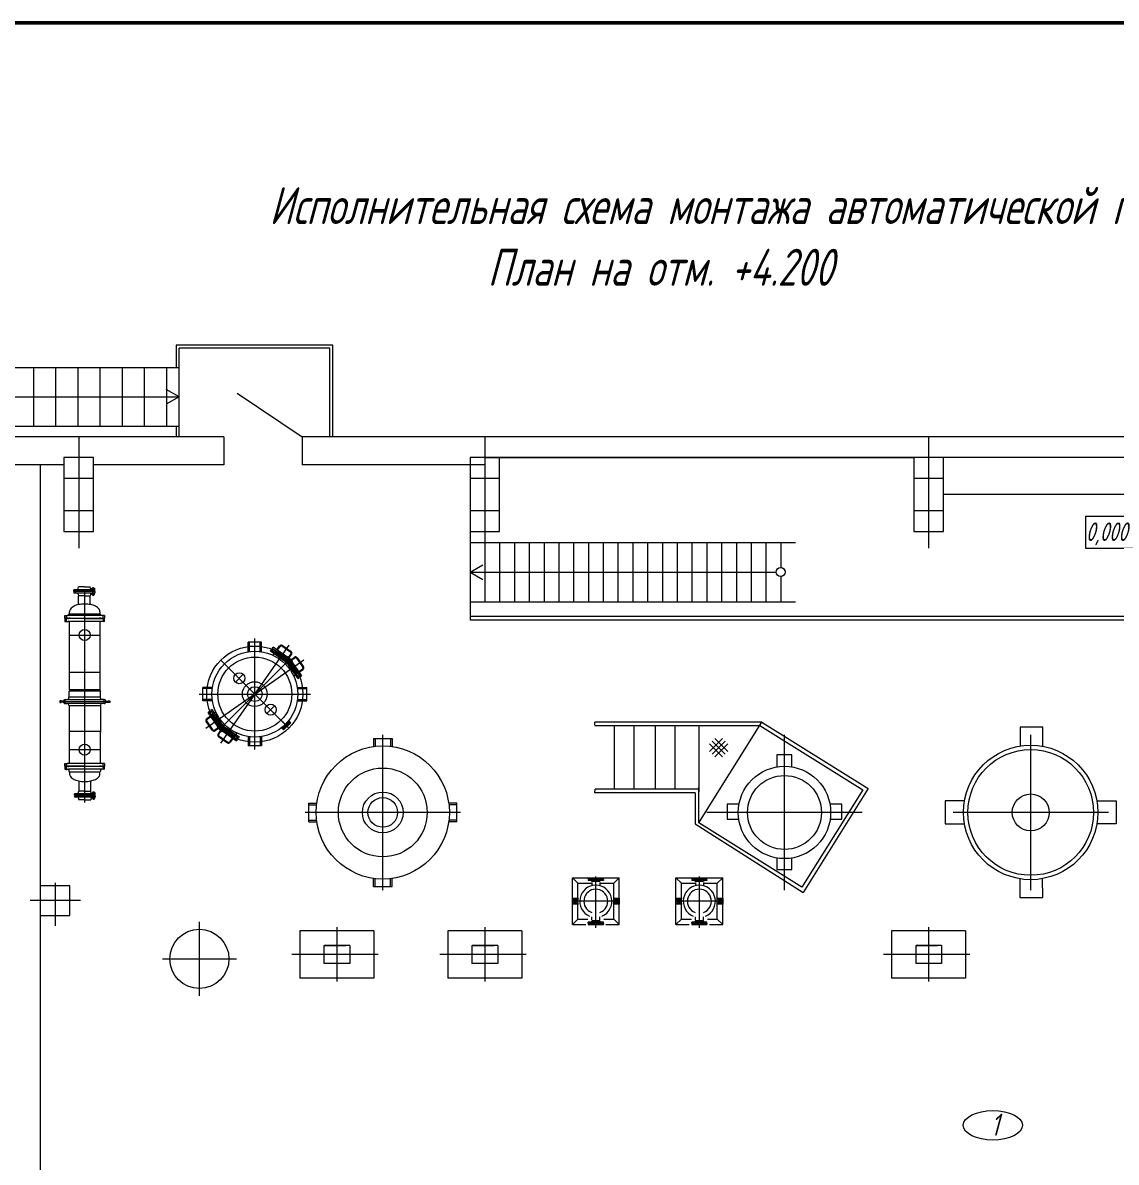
# Model space of a CAD drawing. Header units: millimetres. Extents: x 1663 to 6300, y 431 to 1491.
# Drawn here: x 5571.7 to 5783.1, y 1270.9 to 1491.2 of the extents above; entities that cross this region are included whole.
import ezdxf

# ---------------------------------------------------------------- set-up
doc = ezdxf.new("R2010")
doc.units = ezdxf.units.MM
for name, color, linetype, lineweight in [('Линия связи (Вновь)', 3, 'Continuous', 60), ('Строительный', 251, 'Continuous', 13), ('Текст', 2, 'Continuous', 25), ('Формат - толстая линия', 7, 'Continuous', 50)]:
    doc.layers.add(name, color=color, linetype=linetype, lineweight=lineweight)
doc.styles.add('Simplex', font='simplex.shx', dxfattribs={"width": 0.7, "oblique": 15})

# ---------------------------------------------------------------- blocks, each defined once
blk = doc.blocks.new('A$C0AA457AC')
at = {"layer": 'Строительный', "ltscale": 100}
for p, q in [((210.62, 377.82), (189.42, 377.82)), ((189.42, 377.82), (189.42, 374.78)), ((210.62, 365.44), (210.62, 377.82)), ((210.22, 377.42), (189.82, 377.42)), ((189.82, 365.44), (189.82, 377.42)), ((210.22, 365.44), (210.22, 377.42)), ((146.12, 374.78), (189.82, 374.78)), ((170.12, 374.78), (170.12, 366.88)), ((173.12, 374.78), (173.12, 366.88)), ((176.12, 374.78), (176.12, 366.88)), ((179.12, 374.78), (179.12, 366.88)), ((182.12, 374.78), (182.12, 366.88)), ((185.12, 374.78), (185.12, 366.88)), ((188.12, 374.78), (188.12, 366.88)), ((189.82, 370.84), (188.09, 371.84)), ((197.66, 371.34), (206.46, 365.44)), ((146.72, 370.84), (189.82, 370.84)), ((189.82, 370.84), (188.09, 369.84)), ((146.12, 366.88), (189.82, 366.88)), ((189.42, 366.88), (189.42, 365.44)), ((195.86, 365.44), (142.46, 365.44)), ((176.26, 365.45), (176.26, 350.39)), ((195.86, 365.44), (195.86, 361.64)), ((231.16, 365.44), (206.46, 365.44)), ((206.46, 365.44), (206.46, 361.64)), ((360.86, 365.45), (231.16, 365.44)), ((231.16, 365.45), (231.16, 350.39)), ((291.16, 365.45), (291.16, 350.39)), ((178.26, 362.64), (174.26, 362.64)), ((174.26, 362.64), (174.26, 352.64)), ((178.26, 352.64), (178.26, 362.64)), ((233.16, 362.64), (229.16, 362.64)), ((229.16, 362.64), (229.16, 352.64)), ((229.16, 362.64), (229.16, 340.64)), ((238.54, 362.64), (231.16, 362.64)), ((231.16, 362.64), (289.16, 362.64)), ((353.16, 362.64), (231.16, 362.64)), ((233.16, 352.64), (233.16, 362.64)), ((293.16, 362.64), (289.16, 362.64)), ((289.16, 362.64), (289.16, 352.64)), ((293.16, 352.64), (293.16, 362.64)), ((174.26, 361.64), (167.26, 361.64)), ((171.06, 361.64), (171.06, 183.64)), ((195.86, 361.64), (178.26, 361.64)), ((231.16, 361.64), (206.46, 361.64)), ((174.26, 359.82), (178.26, 359.82)), ((229.16, 359.82), (233.16, 359.82)), ((289.16, 359.82), (293.16, 359.82)), ((349.16, 357.64), (293.16, 357.64)), ((174.26, 355.47), (178.26, 355.47)), ((229.16, 355.47), (233.16, 355.47)), ((289.16, 355.47), (293.16, 355.47)), ((312.42, 354.68), (321.11, 354.68)), ((312.42, 350.31), (312.42, 354.68)), ((174.26, 352.64), (178.26, 352.64)), ((229.16, 352.64), (233.16, 352.64)), ((289.16, 352.64), (293.16, 352.64)), ((229.16, 351.14), (273.16, 351.14)), ((229.16, 351.14), (229.16, 343.14)), ((231.16, 351.14), (231.16, 343.14)), ((233.16, 351.14), (233.16, 343.14)), ((235.16, 351.14), (235.16, 343.14)), ((237.16, 351.14), (237.16, 343.14)), ((239.16, 351.14), (239.16, 343.14)), ((241.16, 351.14), (241.16, 343.14)), ((243.16, 351.14), (243.16, 343.14)), ((245.16, 351.14), (245.16, 343.14)), ((247.16, 351.14), (247.16, 343.14)), ((249.16, 351.14), (249.16, 343.14)), ((251.16, 351.14), (251.16, 343.14)), ((253.16, 351.14), (253.16, 343.14)), ((255.16, 351.14), (255.16, 343.14)), ((257.16, 351.14), (257.16, 343.14)), ((259.16, 351.14), (259.16, 343.14)), ((261.16, 351.14), (261.16, 343.14)), ((263.16, 351.14), (263.16, 343.14)), ((265.16, 351.14), (265.16, 343.14)), ((267.16, 351.14), (267.16, 343.14)), ((269.16, 351.14), (269.16, 343.14)), ((271.16, 351.14), (271.16, 347.74)), ((321.11, 350.31), (312.42, 350.31)), ((229.16, 347.14), (230.9, 348.14)), ((229.16, 347.14), (270.56, 347.14)), ((229.16, 347.14), (230.9, 346.14)), ((176.12, 344.8), (176.2, 345.13)), ((177.01, 345.13), (176.2, 345.13)), ((177.01, 345.13), (177.81, 345.13)), ((177.9, 344.8), (177.81, 345.13)), ((271.16, 346.54), (271.16, 343.14)), ((175.61, 344.56), (175.61, 344.75)), ((177.96, 344.75), (175.61, 344.75)), ((178.1, 344.56), (175.61, 344.56)), ((176.1, 344.5), (175.61, 344.5)), ((175.61, 344.5), (175.61, 344.31)), ((177.96, 344.31), (175.61, 344.31)), ((175.81, 344.52), (175.81, 344.81)), ((175.81, 344.55), (175.81, 344.26)), ((175.95, 344.53), (175.92, 344.56)), ((176.1, 344.53), (175.95, 344.53)), ((175.99, 344.53), (175.99, 344.5)), ((176.1, 344.53), (176.1, 344.5)), ((178.03, 344.53), (176.1, 344.53)), ((178.03, 344.5), (176.1, 344.5)), ((176.12, 344.27), (176.2, 343.93)), ((177.01, 343.93), (176.2, 343.93)), ((176.21, 342.73), (176.21, 343.93)), ((177.01, 343.93), (177.81, 343.93)), ((177.06, 315.97), (177.06, 344.53)), ((177.8, 342.76), (177.8, 343.93)), ((177.9, 344.27), (177.81, 343.93)), ((177.92, 344.53), (177.92, 344.5)), ((178.41, 344.75), (177.96, 344.75)), ((178.41, 344.31), (177.96, 344.31)), ((178.03, 344.53), (178.03, 344.5)), ((178.07, 344.53), (178.03, 344.53)), ((178.31, 344.5), (178.03, 344.5)), ((178.04, 344.75), (178.04, 344.95)), ((178.04, 344.95), (178.38, 344.95)), ((178.04, 344.31), (178.04, 344.11)), ((178.04, 344.11), (178.38, 344.11)), ((178.07, 344.53), (178.1, 344.56)), ((178.31, 344.56), (178.1, 344.56)), ((178.11, 345.01), (178.13, 345.03)), ((178.11, 345.01), (178.11, 344.95)), ((178.11, 345.01), (178.31, 345.01)), ((178.11, 344.56), (178.11, 344.53)), ((178.11, 344.5), (178.11, 344.53)), ((178.11, 344.06), (178.11, 344.11)), ((178.11, 344.06), (178.13, 344.03)), ((178.11, 344.06), (178.31, 344.06)), ((178.12, 344.95), (178.12, 344.75)), ((178.12, 344.11), (178.12, 344.31)), ((178.13, 345.03), (178.13, 344.95)), ((178.13, 345.03), (178.28, 345.03)), ((178.13, 344.03), (178.13, 344.11)), ((178.13, 344.03), (178.28, 344.03)), ((178.21, 344), (178.21, 345.09)), ((178.28, 345.03), (178.31, 345.01)), ((178.28, 345.03), (178.28, 344.95)), ((178.28, 344.03), (178.28, 344.11)), ((178.28, 344.03), (178.31, 344.06)), ((178.3, 344.95), (178.3, 344.75)), ((178.3, 344.11), (178.3, 344.31)), ((178.31, 345.01), (178.31, 344.95)), ((178.31, 344.56), (178.31, 344.53)), ((178.41, 344.56), (178.31, 344.56)), ((178.31, 344.5), (178.31, 344.53)), ((178.41, 344.5), (178.31, 344.5)), ((178.31, 344.06), (178.31, 344.11)), ((178.38, 344.95), (178.38, 344.75)), ((178.38, 344.11), (178.38, 344.31)), ((178.41, 344.56), (178.41, 344.75)), ((178.41, 344.5), (178.41, 344.31)), ((229.16, 343.14), (273.16, 343.14)), ((174.39, 340.91), (174.39, 341.25)), ((174.39, 341.25), (174.81, 341.25)), ((174.78, 340.91), (174.39, 340.91)), ((174.39, 340.85), (174.39, 340.48)), ((174.7, 340.85), (174.39, 340.85)), ((174.39, 340.48), (174.81, 340.48)), ((174.59, 340.38), (174.59, 341.3)), ((179.74, 341.25), (174.7, 341.25)), ((174.73, 340.88), (174.7, 340.85)), ((179.42, 340.85), (174.7, 340.85)), ((174.9, 340.88), (174.73, 340.88)), ((174.78, 340.88), (174.78, 340.91)), ((174.78, 340.91), (179.74, 340.91)), ((175.08, 340.85), (174.78, 340.85)), ((174.78, 340.85), (174.9, 340.85)), ((179.74, 340.48), (174.81, 340.48)), ((174.89, 341.25), (174.97, 341.51)), ((175.08, 340.91), (174.9, 340.91)), ((174.9, 340.88), (174.9, 340.91)), ((177.06, 340.88), (174.9, 340.88)), ((174.97, 341.51), (179.15, 341.51)), ((175, 341.51), (175, 341.76)), ((175, 341.51), (179.12, 341.51)), ((175, 331.21), (175, 340.48)), ((175.08, 340.88), (175.08, 340.91)), ((177.06, 340.88), (179.39, 340.88)), ((179.05, 340.91), (179.05, 340.88)), ((179.23, 340.91), (179.05, 340.91)), ((179.12, 341.76), (179.12, 341.51)), ((179.12, 340.48), (179.12, 331.21)), ((179.24, 341.25), (179.15, 341.51)), ((179.23, 340.91), (179.23, 340.88)), ((179.35, 340.91), (179.35, 340.88)), ((179.39, 340.88), (179.42, 340.85)), ((179.42, 340.85), (179.74, 340.85)), ((179.54, 340.88), (179.54, 341.3)), ((179.54, 340.85), (179.54, 340.44)), ((179.74, 341.25), (179.74, 340.91)), ((179.74, 340.48), (179.74, 340.85)), ((352.76, 341.14), (229.16, 341.14)), ((353.16, 340.64), (229.16, 340.64)), ((175, 338.63), (179.12, 338.63)), ((199.16, 336.39), (199.16, 337.66)), ((200.96, 337.66), (199.16, 337.66)), ((199.33, 336.39), (199.33, 337.66)), ((200.06, 323.13), (200.06, 338.16)), ((200.8, 336.39), (200.8, 337.66)), ((200.96, 336.39), (200.96, 337.66)), ((200.06, 330.64), (204.69, 337.26)), ((202.17, 336.43), (202.28, 336.6)), ((204.79, 334.6), (202.17, 336.43)), ((204.9, 334.76), (202.28, 336.6)), ((202.42, 336.8), (202.54, 336.97)), ((205.05, 334.97), (202.42, 336.8)), ((202.52, 335.9), (202.66, 336.09)), ((205.16, 335.13), (202.54, 336.97)), ((202.77, 336.25), (202.92, 336.46)), ((204.48, 335.21), (202.84, 336.36)), ((203.03, 336.62), (203.4, 337.16)), ((203.11, 336.57), (203.48, 337.1)), ((204.92, 336.27), (203.69, 337.13)), ((204.98, 336.36), (203.75, 337.22)), ((204.59, 335.53), (204.96, 336.07)), ((204.67, 335.48), (205.04, 336.01)), ((204.66, 335.24), (195.47, 326.05)), ((195.47, 335.24), (204.66, 326.05)), ((200.06, 330.64), (206.68, 335.27)), ((204.02, 335.37), (204.18, 335.48)), ((204.02, 335.37), (205.86, 332.75)), ((204.16, 334.75), (204.3, 334.94)), ((204.17, 334.74), (204.36, 334.87)), ((204.18, 335.48), (206.02, 332.86)), ((204.39, 335.62), (204.55, 335.74)), ((204.39, 335.62), (206.22, 333)), ((204.41, 335.11), (204.55, 335.31)), ((204.53, 334.99), (204.73, 335.13)), ((204.55, 335.74), (206.39, 333.12)), ((204.63, 335.06), (205.78, 333.42)), ((204.79, 334.6), (204.9, 334.76)), ((204.9, 335.25), (205.43, 335.62)), ((204.95, 335.17), (205.49, 335.54)), ((205.05, 334.97), (205.16, 335.13)), ((205.7, 335.5), (206.56, 334.27)), ((205.78, 335.56), (206.64, 334.33)), ((175, 333.63), (179.12, 333.63)), ((198.49, 333.32), (197.43, 332.26)), ((205.32, 333.1), (205.51, 333.24)), ((205.67, 333.35), (205.88, 333.49)), ((205.86, 332.75), (206.02, 332.86)), ((205.99, 333.69), (206.52, 334.06)), ((206.04, 333.61), (206.58, 333.98)), ((206.22, 333), (206.39, 333.12)), ((194.32, 331.54), (193.05, 331.54)), ((193.05, 329.74), (193.05, 331.54)), ((194.32, 331.38), (193.05, 331.38)), ((205.81, 331.54), (207.08, 331.54)), ((205.81, 331.38), (207.08, 331.38)), ((207.08, 329.74), (207.08, 331.54)), ((173.68, 329.75), (173.68, 329.51)), ((173.88, 329.75), (173.68, 329.75)), ((173.88, 329.69), (173.68, 329.69)), ((173.88, 329.51), (173.88, 329.75)), ((174.19, 329.7), (173.88, 329.7)), ((174.44, 329.29), (174.44, 329.98)), ((174.44, 329.89), (179.68, 329.89)), ((174.94, 330.21), (174.93, 330.21)), ((174.93, 330.11), (174.93, 330.21)), ((175, 331.21), (174.94, 331.05)), ((179.18, 331.05), (174.94, 331.05)), ((174.94, 330.21), (174.94, 331.05)), ((179.19, 330.21), (174.94, 330.21)), ((175.01, 331.21), (175, 331.21)), ((179.12, 331.21), (175.01, 331.21)), ((179.12, 331.21), (179.18, 331.05)), ((179.18, 330.21), (179.18, 331.05)), ((179.19, 330.11), (179.19, 330.21)), ((179.68, 329.89), (179.41, 329.89)), ((179.68, 329.35), (179.68, 329.93)), ((179.93, 329.7), (180.24, 329.7)), ((180.24, 329.75), (180.44, 329.75)), ((180.24, 329.51), (180.24, 329.75)), ((180.24, 329.69), (180.44, 329.69)), ((180.44, 329.75), (180.44, 329.63)), ((192.55, 330.64), (207.58, 330.64)), ((194.32, 329.91), (193.05, 329.91)), ((194.32, 329.74), (193.05, 329.74)), ((200.06, 330.64), (193.45, 326.01)), ((200.06, 330.64), (195.43, 324.03)), ((205.81, 329.91), (207.08, 329.91)), ((205.81, 329.74), (207.08, 329.74)), ((173.68, 329.63), (180.44, 329.63)), ((173.88, 329.58), (173.68, 329.58)), ((173.68, 329.51), (173.88, 329.51)), ((174.19, 329.56), (173.88, 329.56)), ((174.44, 329.37), (174.71, 329.37)), ((179.68, 329.37), (174.44, 329.37)), ((174.93, 329.15), (174.93, 329.05)), ((174.94, 329.05), (174.93, 329.05)), ((179.19, 329.05), (174.94, 329.05)), ((174.94, 329.05), (174.94, 323.27)), ((179.18, 329.05), (179.18, 325.49)), ((179.19, 329.15), (179.19, 329.05)), ((179.93, 329.56), (180.24, 329.56)), ((180.24, 329.58), (180.44, 329.58)), ((180.44, 329.51), (180.24, 329.51)), ((180.44, 329.63), (180.44, 329.51)), ((193.9, 328.28), (193.74, 328.17)), ((195.57, 325.55), (193.74, 328.17)), ((195.74, 325.66), (193.9, 328.28)), ((194.27, 328.54), (194.11, 328.43)), ((195.94, 325.8), (194.11, 328.43)), ((196.11, 325.92), (194.27, 328.54)), ((194.81, 328.19), (194.62, 328.05)), ((202.74, 329.07), (201.68, 328.01)), ((194.35, 325.73), (193.49, 326.96)), ((194.08, 327.68), (193.55, 327.3)), ((194.43, 325.78), (193.57, 327.01)), ((194.14, 327.59), (193.61, 327.22)), ((194.45, 327.93), (194.25, 327.79)), ((195.5, 326.22), (194.35, 327.86)), ((195.34, 326.69), (195.23, 326.52)), ((195.34, 326.69), (197.96, 324.85)), ((203.17, 327.53), (204.2, 326.51)), ((204.46, 326.24), (203.32, 327.39)), ((203.7, 326.02), (204.69, 327.01)), ((203.92, 325.79), (204.91, 326.78)), ((204.78, 326.92), (203.95, 326.08)), ((204.62, 326.72), (203.99, 326.08)), ((204.61, 326.66), (204.04, 326.1)), ((204.39, 326.71), (204.36, 326.75)), ((204.82, 326.66), (204.57, 326.91)), ((204.59, 326.68), (204.61, 326.66)), ((204.82, 326.87), (204.61, 326.66)), ((204.62, 326.72), (204.62, 326.76)), ((204.78, 326.92), (204.69, 327.01)), ((204.91, 326.78), (204.82, 326.87)), ((268.61, 326.86), (246.05, 326.86)), ((246.05, 326.43), (246.05, 326.86)), ((260.1, 313.25), (268.61, 326.86)), ((268.61, 326.86), (282.98, 317.88)), ((175, 325.63), (179.12, 325.63)), ((179.18, 321.25), (179.18, 325.49)), ((195.17, 326.12), (194.64, 325.75)), ((195.23, 326.04), (194.7, 325.67)), ((195.08, 326.32), (194.97, 326.15)), ((194.97, 326.15), (197.59, 324.32)), ((195.08, 326.32), (197.7, 324.48)), ((195.46, 325.81), (195.09, 325.28)), ((195.54, 325.75), (195.17, 325.22)), ((195.23, 326.52), (197.85, 324.69)), ((195.6, 326.3), (195.39, 326.15)), ((195.72, 326.18), (195.57, 325.97)), ((195.74, 325.66), (195.57, 325.55)), ((195.65, 326.08), (197.28, 324.93)), ((195.96, 326.55), (195.76, 326.41)), ((195.97, 326.54), (195.83, 326.34)), ((196.11, 325.92), (195.94, 325.8)), ((197.61, 325.39), (197.47, 325.2)), ((203.7, 326.02), (203.79, 325.93)), ((204.05, 325.88), (203.79, 326.14)), ((203.95, 326.08), (203.79, 325.93)), ((204.04, 326.1), (203.83, 325.88)), ((203.83, 325.88), (203.92, 325.79)), ((203.99, 326.08), (203.95, 326.08)), ((203.99, 326.31), (203.96, 326.34)), ((204.02, 326.12), (204.04, 326.1)), ((217.36, 304.14), (217.36, 325.14)), ((246.05, 326.41), (260.37, 326.41)), ((248.65, 326.41), (248.65, 317.78)), ((251.36, 317.78), (251.36, 326.41)), ((254.17, 326.41), (254.17, 317.78)), ((256.88, 317.78), (256.88, 326.41)), ((260.1, 326.41), (260.1, 317.41)), ((260.37, 326.41), (268.33, 326.41)), ((268.33, 326.41), (282.25, 317.72)), ((271.66, 304.14), (271.66, 325.14)), ((271.66, 304.14), (271.66, 325.14)), ((306.61, 326.16), (303.52, 326.16)), ((303.52, 326.16), (303.52, 323.62)), ((304.96, 304.14), (304.96, 325.14)), ((304.96, 304.14), (304.96, 325.14)), ((306.61, 323.59), (306.61, 326.16)), ((195.15, 324.93), (196.38, 324.07)), ((195.2, 325.01), (196.43, 324.15)), ((197.02, 324.72), (196.64, 324.19)), ((197.1, 324.66), (196.72, 324.13)), ((197.36, 325.03), (197.21, 324.83)), ((197.7, 324.48), (197.59, 324.32)), ((197.96, 324.85), (197.85, 324.69)), ((199.16, 324.9), (199.16, 323.63)), ((200.96, 323.63), (199.16, 323.63)), ((199.33, 324.9), (199.33, 323.63)), ((200.8, 324.9), (200.8, 323.63)), ((200.96, 324.9), (200.96, 323.63)), ((216.11, 324.64), (216.11, 323.56)), ((216.11, 324.64), (218.61, 324.64)), ((216.32, 324.64), (216.32, 323.56)), ((218.41, 324.64), (218.41, 323.56)), ((218.61, 324.64), (218.61, 323.56)), ((261.53, 322.87), (263.3, 324.64)), ((263.3, 322.16), (261.53, 323.93)), ((263.3, 322.16), (261.53, 323.93)), ((261.89, 322.52), (263.66, 324.29)), ((263.66, 322.52), (261.89, 324.29)), ((263.66, 322.52), (261.89, 324.29)), ((264.01, 322.87), (262.24, 324.64)), ((264.01, 322.87), (262.24, 324.64)), ((262.24, 322.16), (264.01, 323.93)), ((174.94, 323.27), (174.94, 321.25)), ((175, 323.13), (179.12, 323.13)), ((272.65, 322.41), (270.63, 322.41)), ((270.63, 322.41), (270.63, 320.84)), ((272.65, 320.84), (272.65, 322.41)), ((174.39, 320.91), (174.39, 321.25)), ((174.39, 321.25), (174.81, 321.25)), ((174.78, 320.91), (174.39, 320.91)), ((174.39, 320.85), (174.39, 320.48)), ((174.7, 320.85), (174.39, 320.85)), ((174.39, 320.48), (174.81, 320.48)), ((174.59, 320.38), (174.59, 321.3)), ((179.74, 321.25), (174.7, 321.25)), ((174.73, 320.88), (174.7, 320.85)), ((179.42, 320.85), (174.7, 320.85)), ((174.9, 320.88), (174.73, 320.88)), ((174.78, 320.88), (174.78, 320.91)), ((174.78, 320.91), (179.74, 320.91)), ((175.08, 320.85), (174.78, 320.85)), ((174.78, 320.85), (174.9, 320.85)), ((179.74, 320.48), (174.81, 320.48)), ((175.08, 320.91), (174.9, 320.91)), ((174.9, 320.88), (174.9, 320.91)), ((177.06, 320.88), (174.9, 320.88)), ((175.08, 320.88), (175.08, 320.91)), ((177.06, 320.88), (179.39, 320.88)), ((179.05, 320.91), (179.05, 320.88)), ((179.23, 320.91), (179.05, 320.91)), ((179.23, 320.91), (179.23, 320.88)), ((179.35, 320.91), (179.35, 320.88)), ((179.39, 320.88), (179.42, 320.85)), ((179.42, 320.85), (179.74, 320.85)), ((179.54, 320.88), (179.54, 321.3)), ((179.54, 320.85), (179.54, 320.44)), ((179.74, 321.25), (179.74, 320.91)), ((179.74, 320.48), (179.74, 320.85)), ((174.88, 320.43), (174.97, 320.13)), ((174.97, 320.13), (179.15, 320.13)), ((175, 320.13), (179.12, 320.13)), ((175, 320.13), (175, 319.88)), ((176.27, 318.9), (176.27, 317.53)), ((177.86, 318.9), (177.86, 317.53)), ((179.12, 319.88), (179.12, 320.13)), ((179.25, 320.43), (179.15, 320.13)), ((176.17, 317.2), (176.26, 317.53)), ((177.06, 317.53), (176.26, 317.53)), ((177.06, 317.53), (177.87, 317.53)), ((177.95, 317.2), (177.87, 317.53)), ((178.16, 317.41), (178.19, 317.43)), ((178.16, 317.41), (178.16, 317.35)), ((178.16, 317.41), (178.36, 317.41)), ((178.19, 317.43), (178.19, 317.35)), ((178.19, 317.43), (178.34, 317.43)), ((178.26, 317.47), (178.26, 316.38)), ((178.34, 317.43), (178.34, 317.35)), ((178.34, 317.43), (178.36, 317.41)), ((178.36, 317.41), (178.36, 317.35)), ((246.05, 317.3), (246.06, 317.78)), ((260.12, 317.78), (246.06, 317.78)), ((260.1, 313.25), (260.1, 318.02)), ((282.25, 317.72), (274.02, 304.55)), ((282.98, 317.88), (274.2, 303.81)), ((175.66, 316.96), (175.66, 317.15)), ((178.01, 317.15), (175.66, 317.15)), ((176.15, 316.96), (175.66, 316.96)), ((178.15, 316.9), (175.66, 316.9)), ((175.66, 316.9), (175.66, 316.71)), ((178.01, 316.71), (175.66, 316.71)), ((175.86, 316.92), (175.86, 317.21)), ((175.86, 316.95), (175.86, 316.66)), ((176, 316.93), (175.97, 316.9)), ((176.15, 316.93), (176, 316.93)), ((176.04, 316.93), (176.04, 316.96)), ((176.15, 316.93), (176.15, 316.96)), ((178.08, 316.96), (176.15, 316.96)), ((178.08, 316.93), (176.15, 316.93)), ((176.17, 316.67), (176.26, 316.33)), ((177.06, 316.33), (176.26, 316.33)), ((177.06, 316.33), (177.87, 316.33)), ((177.95, 316.67), (177.87, 316.33)), ((177.97, 316.93), (177.97, 316.96)), ((178.46, 317.15), (178.01, 317.15)), ((178.46, 316.71), (178.01, 316.71)), ((178.36, 316.96), (178.08, 316.96)), ((178.08, 316.93), (178.08, 316.96)), ((178.12, 316.93), (178.08, 316.93)), ((178.1, 317.15), (178.1, 317.35)), ((178.1, 317.35), (178.43, 317.35)), ((178.1, 316.71), (178.1, 316.51)), ((178.1, 316.51), (178.43, 316.51)), ((178.12, 316.93), (178.15, 316.9)), ((178.36, 316.9), (178.15, 316.9)), ((178.16, 316.96), (178.16, 316.93)), ((178.16, 316.9), (178.16, 316.93)), ((178.16, 316.46), (178.16, 316.51)), ((178.16, 316.46), (178.19, 316.43)), ((178.16, 316.46), (178.36, 316.46)), ((178.18, 317.35), (178.18, 317.15)), ((178.18, 316.51), (178.18, 316.71)), ((178.19, 316.43), (178.19, 316.51)), ((178.19, 316.43), (178.34, 316.43)), ((178.34, 316.43), (178.34, 316.51)), ((178.34, 316.43), (178.36, 316.46)), ((178.35, 317.35), (178.35, 317.15)), ((178.35, 316.51), (178.35, 316.71)), ((178.36, 316.96), (178.36, 316.93)), ((178.46, 316.96), (178.36, 316.96)), ((178.36, 316.9), (178.36, 316.93)), ((178.46, 316.9), (178.36, 316.9)), ((178.36, 316.46), (178.36, 316.51)), ((178.43, 317.35), (178.43, 317.15)), ((178.43, 316.51), (178.43, 316.71)), ((178.46, 316.96), (178.46, 317.15)), ((178.46, 316.9), (178.46, 316.71)), ((207.36, 315.89), (208.45, 315.89)), ((207.36, 313.39), (207.36, 315.89)), ((227.36, 315.89), (226.28, 315.89)), ((227.36, 313.39), (227.36, 315.89)), ((259.58, 317.3), (246.05, 317.3)), ((259.58, 317.3), (259.58, 313.11)), ((295.96, 316.19), (293.38, 316.19)), ((293.38, 316.19), (293.38, 313.1)), ((313.92, 316.19), (316.5, 316.19)), ((316.5, 316.19), (316.5, 313.1)), ((227.86, 314.64), (206.86, 314.64)), ((207.36, 315.69), (208.45, 315.69)), ((227.36, 315.69), (226.28, 315.69)), ((282.16, 314.64), (261.16, 314.64)), ((282.16, 314.64), (261.16, 314.64)), ((265.49, 315.75), (263.92, 315.75)), ((263.92, 315.75), (263.92, 313.73)), ((279.2, 315.74), (277.84, 315.74)), ((279.41, 315.74), (279.2, 315.74)), ((279.41, 313.72), (279.41, 315.74)), ((315.46, 314.64), (294.46, 314.64)), ((207.36, 313.6), (208.45, 313.6)), ((207.36, 313.39), (208.45, 313.39)), ((227.36, 313.6), (226.28, 313.6)), ((227.36, 313.39), (226.28, 313.39)), ((259.58, 313.11), (274.2, 303.81)), ((274.02, 304.55), (260.1, 313.25)), ((263.92, 313.73), (265.49, 313.73)), ((277.84, 313.72), (279.41, 313.72)), ((293.38, 313.1), (295.92, 313.1)), ((316.5, 313.1), (313.96, 313.1)), ((270.64, 308.48), (270.64, 308.48)), ((270.64, 308.48), (270.64, 306.91)), ((272.66, 306.91), (272.66, 308.48)), ((270.64, 306.91), (272.66, 306.91)), ((173.06, 305.14), (173.06, 299.32)), ((216.11, 304.64), (216.11, 305.73)), ((216.32, 304.64), (216.32, 305.73)), ((218.41, 304.64), (218.41, 305.73)), ((218.61, 304.64), (218.61, 305.73)), ((243, 305.8), (249.32, 305.8)), ((243, 299.48), (243, 305.8)), ((243, 305.8), (243.75, 305.06)), ((243.75, 300.23), (243.75, 305.06)), ((243.75, 305.06), (245.62, 305.06)), ((245.14, 305.78), (247.19, 305.78)), ((245.14, 305.65), (245.14, 305.78)), ((245.14, 305.65), (247.19, 305.65)), ((245.14, 305.59), (245.14, 305.46)), ((245.44, 305.59), (245.14, 305.59)), ((245.44, 305.46), (245.14, 305.46)), ((245.42, 305.62), (245.4, 305.64)), ((245.42, 305.62), (246.9, 305.62)), ((247.19, 305.59), (245.44, 305.59)), ((247.19, 305.46), (245.44, 305.46)), ((245.47, 305.62), (245.47, 305.59)), ((245.57, 305.42), (245.61, 305.32)), ((245.77, 305.32), (245.61, 305.32)), ((245.62, 305.18), (245.62, 304.75)), ((246.16, 305.32), (245.77, 305.32)), ((246.16, 299.03), (246.16, 306)), ((246.71, 305.32), (246.16, 305.32)), ((246.7, 305.18), (246.7, 304.75)), ((246.7, 305.06), (248.58, 305.06)), ((246.76, 305.42), (246.71, 305.32)), ((246.85, 305.62), (246.85, 305.59)), ((246.85, 305.62), (246.85, 305.59)), ((246.9, 305.62), (246.92, 305.64)), ((246.9, 305.62), (246.92, 305.64)), ((247.19, 305.65), (247.19, 305.78)), ((247.19, 305.65), (247.19, 305.78)), ((247.19, 305.59), (247.19, 305.46)), ((248.58, 305.06), (249.32, 305.8)), ((248.58, 300.23), (248.58, 305.06)), ((249.32, 299.48), (249.32, 305.8)), ((257, 305.8), (263.32, 305.8)), ((257, 299.48), (257, 305.8)), ((257, 305.8), (257.75, 305.06)), ((257.75, 300.23), (257.75, 305.06)), ((257.75, 305.06), (259.62, 305.06)), ((259.14, 305.78), (261.19, 305.78)), ((259.14, 305.65), (259.14, 305.78)), ((259.14, 305.65), (261.19, 305.65)), ((259.14, 305.59), (259.14, 305.46)), ((259.44, 305.59), (259.14, 305.59)), ((259.44, 305.46), (259.14, 305.46)), ((259.42, 305.62), (259.4, 305.64)), ((259.42, 305.62), (260.9, 305.62)), ((261.19, 305.59), (259.44, 305.59)), ((261.19, 305.46), (259.44, 305.46)), ((259.47, 305.62), (259.47, 305.59)), ((259.57, 305.42), (259.61, 305.32)), ((259.77, 305.32), (259.61, 305.32)), ((259.62, 305.18), (259.62, 304.75)), ((260.16, 305.32), (259.77, 305.32)), ((260.16, 299.03), (260.16, 306)), ((260.71, 305.32), (260.16, 305.32)), ((260.7, 305.18), (260.7, 304.75)), ((260.7, 305.06), (262.58, 305.06)), ((260.76, 305.42), (260.71, 305.32)), ((260.85, 305.62), (260.85, 305.59)), ((260.85, 305.62), (260.85, 305.59)), ((260.9, 305.62), (260.92, 305.64)), ((260.9, 305.62), (260.92, 305.64)), ((261.19, 305.65), (261.19, 305.78)), ((261.19, 305.65), (261.19, 305.78)), ((261.19, 305.59), (261.19, 305.46)), ((262.58, 305.06), (263.32, 305.8)), ((262.58, 300.23), (262.58, 305.06)), ((263.32, 299.48), (263.32, 305.8)), ((303.49, 305.67), (303.49, 305.67)), ((303.49, 305.67), (303.49, 303.13)), ((306.58, 303.13), (306.57, 305.69)), ((175.06, 304.73), (171.06, 304.73)), ((171.06, 304.73), (171.06, 300.73)), ((175.06, 300.73), (175.06, 304.73)), ((216.11, 304.64), (218.61, 304.64)), ((176.47, 302.73), (169.69, 302.73)), ((243, 303.04), (243.82, 303.04)), ((243, 302.97), (243, 303.04)), ((243, 302.97), (243, 302.92)), ((243, 302.97), (243.81, 302.97)), ((243, 302.92), (243.81, 302.92)), ((243, 302.36), (243, 302.92)), ((249.32, 302.64), (243, 302.64)), ((243, 302.64), (243.1, 302.64)), ((243, 302.36), (243, 302.31)), ((243, 302.36), (243.81, 302.36)), ((243, 302.31), (243.81, 302.31)), ((243, 302.24), (243, 302.31)), ((243.82, 302.24), (243, 302.24)), ((243.22, 302.76), (243.48, 302.76)), ((243.48, 302.52), (243.22, 302.52)), ((248.5, 303.04), (249.32, 303.04)), ((249.32, 302.24), (248.5, 302.24)), ((249.32, 302.97), (248.52, 302.97)), ((249.32, 302.92), (248.52, 302.92)), ((249.32, 302.36), (248.52, 302.36)), ((249.32, 302.31), (248.52, 302.31)), ((248.84, 302.76), (249.1, 302.76)), ((249.1, 302.52), (248.84, 302.52)), ((249.22, 302.64), (249.32, 302.64)), ((249.32, 303.04), (249.32, 302.97)), ((249.32, 302.92), (249.32, 302.97)), ((249.32, 302.92), (249.32, 302.36)), ((249.32, 302.31), (249.32, 302.36)), ((249.32, 302.31), (249.32, 302.24)), ((257, 303.04), (257.82, 303.04)), ((257, 302.97), (257, 303.04)), ((257, 302.97), (257, 302.92)), ((257, 302.97), (257.81, 302.97)), ((257, 302.92), (257.81, 302.92)), ((257, 302.36), (257, 302.92)), ((263.32, 302.64), (257, 302.64)), ((257, 302.64), (257.1, 302.64)), ((257, 302.36), (257, 302.31)), ((257, 302.36), (257.81, 302.36)), ((257, 302.31), (257.81, 302.31)), ((257, 302.24), (257, 302.31)), ((257.82, 302.24), (257, 302.24)), ((257.22, 302.76), (257.48, 302.76)), ((257.48, 302.52), (257.22, 302.52)), ((262.5, 303.04), (263.32, 303.04)), ((263.32, 302.24), (262.5, 302.24)), ((263.32, 302.97), (262.52, 302.97)), ((263.32, 302.92), (262.52, 302.92)), ((263.32, 302.36), (262.52, 302.36)), ((263.32, 302.31), (262.52, 302.31)), ((262.84, 302.76), (263.1, 302.76)), ((263.1, 302.52), (262.84, 302.52)), ((263.22, 302.64), (263.32, 302.64)), ((263.32, 303.04), (263.32, 302.97)), ((263.32, 302.92), (263.32, 302.97)), ((263.32, 302.92), (263.32, 302.36)), ((263.32, 302.31), (263.32, 302.36)), ((263.32, 302.31), (263.32, 302.24)), ((303.49, 303.13), (306.58, 303.13)), ((171.06, 300.73), (175.06, 300.73)), ((245.62, 300.1), (245.62, 300.54)), ((246.7, 300.1), (246.7, 300.54)), ((259.62, 300.1), (259.62, 300.54)), ((260.7, 300.1), (260.7, 300.54)), ((192.56, 289.84), (192.56, 299.84)), ((211.16, 299.11), (211.16, 291.78)), ((231.16, 299.11), (231.16, 291.78)), ((243, 299.48), (243.75, 300.23)), ((243, 299.48), (244.8, 299.48)), ((243.75, 300.23), (245.09, 300.23)), ((245.14, 299.69), (245.14, 299.82)), ((245.44, 299.82), (245.14, 299.82)), ((245.44, 299.69), (245.14, 299.69)), ((245.14, 299.63), (245.14, 299.5)), ((245.14, 299.63), (247.19, 299.63)), ((245.14, 299.5), (247.19, 299.5)), ((245.42, 299.66), (245.4, 299.64)), ((245.42, 299.66), (246.9, 299.66)), ((247.19, 299.82), (245.44, 299.82)), ((247.19, 299.69), (245.44, 299.69)), ((245.47, 299.66), (245.47, 299.69)), ((245.57, 299.86), (245.61, 299.97)), ((245.77, 299.97), (245.61, 299.97)), ((246.16, 299.97), (245.77, 299.97)), ((246.71, 299.97), (246.16, 299.97)), ((246.76, 299.86), (246.71, 299.97)), ((246.85, 299.66), (246.85, 299.69)), ((246.9, 299.66), (246.92, 299.64)), ((247.19, 299.69), (247.19, 299.82)), ((247.19, 299.63), (247.19, 299.5)), ((247.24, 300.23), (248.58, 300.23)), ((247.53, 299.48), (249.32, 299.48)), ((248.58, 300.23), (249.32, 299.48)), ((257, 299.48), (257.75, 300.23)), ((257, 299.48), (258.8, 299.48)), ((257.75, 300.23), (259.09, 300.23)), ((259.14, 299.69), (259.14, 299.82)), ((259.44, 299.82), (259.14, 299.82)), ((259.44, 299.69), (259.14, 299.69)), ((259.14, 299.63), (259.14, 299.5)), ((259.14, 299.63), (261.19, 299.63)), ((259.14, 299.5), (261.19, 299.5)), ((259.42, 299.66), (259.4, 299.64)), ((259.42, 299.66), (260.9, 299.66)), ((261.19, 299.82), (259.44, 299.82)), ((261.19, 299.69), (259.44, 299.69)), ((259.47, 299.66), (259.47, 299.69)), ((259.57, 299.86), (259.61, 299.97)), ((259.77, 299.97), (259.61, 299.97)), ((260.16, 299.97), (259.77, 299.97)), ((260.71, 299.97), (260.16, 299.97)), ((260.76, 299.86), (260.71, 299.97)), ((260.85, 299.66), (260.85, 299.69)), ((260.9, 299.66), (260.92, 299.64)), ((261.19, 299.69), (261.19, 299.82)), ((261.19, 299.63), (261.19, 299.5)), ((261.24, 300.23), (262.58, 300.23)), ((261.53, 299.48), (263.32, 299.48)), ((262.58, 300.23), (263.32, 299.48)), ((291.16, 299.11), (291.16, 291.78)), ((206.16, 298.64), (206.16, 292.24)), ((216.16, 298.64), (206.16, 298.64)), ((216.16, 298.64), (216.16, 292.24)), ((226.16, 298.64), (226.16, 292.24)), ((236.16, 298.64), (226.16, 298.64)), ((236.16, 298.64), (236.16, 292.24)), ((286.16, 298.64), (286.16, 292.24)), ((296.16, 298.64), (286.16, 298.64)), ((296.16, 298.64), (296.16, 292.24)), ((209.41, 296.64), (212.36, 296.64)), ((209.41, 296.64), (209.41, 294.24)), ((212.91, 296.64), (209.46, 296.64)), ((212.91, 296.64), (212.91, 294.24)), ((229.41, 296.64), (232.36, 296.64)), ((229.41, 296.64), (229.41, 294.24)), ((232.91, 296.64), (229.46, 296.64)), ((232.91, 296.64), (232.91, 294.24)), ((289.41, 296.64), (292.36, 296.64)), ((289.41, 296.64), (289.41, 294.24)), ((292.91, 296.64), (289.46, 296.64)), ((292.91, 296.64), (292.91, 294.24)), ((187.56, 294.84), (197.56, 294.84)), ((216.75, 295.44), (205.06, 295.44)), ((236.75, 295.44), (225.06, 295.44)), ((296.75, 295.44), (285.06, 295.44)), ((212.86, 294.24), (209.41, 294.24)), ((212.91, 294.24), (209.96, 294.24)), ((232.86, 294.24), (229.41, 294.24)), ((232.91, 294.24), (229.96, 294.24)), ((292.86, 294.24), (289.41, 294.24)), ((292.91, 294.24), (289.96, 294.24)), ((216.16, 292.24), (206.16, 292.24)), ((236.16, 292.24), (226.16, 292.24)), ((296.16, 292.24), (286.16, 292.24))]:
    blk.add_line(p, q, dxfattribs=at)
for centre, radius in [((271.16, 347.14), 0.6), ((177.06, 338.63), 0.75), ((200.06, 330.64), 6.5), ((200.06, 330.64), 5.8), ((200.06, 330.64), 5), ((197.96, 332.79), 0.75), ((200.06, 330.64), 1.68), ((200.06, 330.64), 1), ((202.21, 328.54), 0.75), ((177.06, 323.13), 0.75), ((217.36, 314.64), 9), ((304.96, 314.64), 9.09), ((304.96, 314.64), 8.5), ((217.36, 314.64), 6), ((271.67, 314.64), 6.24), ((271.67, 314.64), 5), ((271.67, 314.64), 5), ((217.36, 314.64), 2.76), ((217.36, 314.64), 2), ((304.96, 314.64), 2.5), ((192.56, 294.84), 4)]:
    blk.add_circle(centre, radius, dxfattribs=at)
for centre, radius, start, end in [((176.06, 344.81), 0.06, 270, 345.9638), ((176.06, 344.25), 0.06, 14.0362, 90), ((177.96, 344.81), 0.06, 194.0362, 270), ((177.96, 344.25), 0.06, 90, 165.9638), ((175.59, 341.76), 0.591, 140.3607, 180), ((176.29, 341.19), 1.5, 116.5651, 140.3607), ((176.76, 340.26), 2.54, 101.7009, 116.5651), ((177.06, 338.77), 4.05, 90, 101.7009), ((177.06, 338.77), 4.05, 78.2991, 90), ((177.37, 340.26), 2.54, 63.4349, 78.2991), ((177.84, 341.19), 1.5, 39.6393, 63.4349), ((178.53, 341.76), 0.591, 0, 39.6393), ((203.61, 337.01), 0.25, 55, 145), ((203.61, 337.01), 0.15, 55, 145), ((204.84, 336.15), 0.15, 325, 55), ((204.84, 336.15), 0.25, 325, 55), ((205.57, 335.42), 0.25, 35, 125), ((205.57, 335.42), 0.15, 35, 125), ((206.43, 334.19), 0.25, 305, 35), ((206.43, 334.19), 0.15, 305, 35), ((174.44, 329.63), 0.26, 90, 270), ((174.71, 330.11), 0.22, 270, 0), ((179.41, 330.11), 0.22, 180, 270), ((179.68, 329.63), 0.26, 270, 90), ((174.71, 329.15), 0.22, 0, 90), ((179.41, 329.15), 0.22, 90, 180), ((193.69, 327.1), 0.25, 125, 215), ((193.69, 327.1), 0.15, 125, 215), ((194.55, 325.87), 0.25, 215, 305), ((194.55, 325.87), 0.15, 215, 305), ((195.29, 325.13), 0.25, 145, 235), ((195.29, 325.13), 0.15, 145, 235), ((196.52, 324.27), 0.25, 235, 325), ((196.52, 324.27), 0.15, 235, 325), ((174.81, 320.41), 0.07, 17.4472, 90), ((179.31, 320.41), 0.07, 90, 162.5528), ((175.59, 319.88), 0.591, 180, 219.6393), ((176.29, 320.46), 1.5, 219.6393, 243.4349), ((176.76, 321.39), 2.54, 243.4349, 258.2991), ((177.06, 322.87), 4.05, 258.2991, 270), ((177.06, 322.87), 4.05, 270, 281.7009), ((177.37, 321.39), 2.54, 281.7009, 296.5651), ((177.84, 320.46), 1.5, 296.5651, 320.3607), ((178.53, 319.88), 0.591, 320.3607, 360), ((176.12, 317.21), 0.06, 270, 345.9638), ((176.12, 316.65), 0.06, 14.0362, 90), ((178.01, 317.21), 0.06, 194.0362, 270), ((178.01, 316.65), 0.06, 90, 165.9638), ((243.87, 304.27), 2.06, 41.7997, 42.1739), ((243.86, 304.26), 2.07, 41.8017, 42.1735), ((245.51, 305.4), 0.065, 22.62, 90), ((246.82, 305.4), 0.065, 90, 157.38), ((248.47, 304.26), 2.08, 137.8265, 138.1976), ((248.47, 304.26), 2.08, 137.8265, 138.1976), ((257.87, 304.27), 2.06, 41.7997, 42.1739), ((257.86, 304.26), 2.07, 41.8017, 42.1735), ((259.51, 305.4), 0.065, 22.62, 90), ((260.82, 305.4), 0.065, 90, 157.38), ((262.47, 304.26), 2.08, 137.8265, 138.1976), ((262.47, 304.26), 2.08, 137.8265, 138.1976), ((246.16, 302.64), 2.17, 292.6804, 247.3198), ((246.16, 302.64), 1.62, 290.0041, 249.9962), ((260.16, 302.64), 2.17, 292.6804, 247.3198), ((260.16, 302.64), 1.62, 290.0041, 249.9962), ((243.22, 302.64), 0.12, 90, 270), ((243.48, 302.64), 0.12, 270, 90), ((248.84, 302.64), 0.12, 90, 270), ((249.1, 302.64), 0.12, 270, 90), ((257.22, 302.64), 0.12, 90, 270), ((257.48, 302.64), 0.12, 270, 90), ((262.84, 302.64), 0.12, 90, 270), ((263.1, 302.64), 0.12, 270, 90), ((243.87, 301.02), 2.06, 317.8261, 318.2003), ((243.86, 301.02), 2.07, 317.8265, 318.1983), ((245.51, 299.89), 0.065, 270, 337.38), ((246.82, 299.89), 0.065, 202.62, 270), ((248.47, 301.03), 2.08, 221.8024, 222.1735), ((257.87, 301.02), 2.06, 317.8261, 318.2003), ((257.86, 301.02), 2.07, 317.8265, 318.1983), ((259.51, 299.89), 0.065, 270, 337.38), ((260.82, 299.89), 0.065, 202.62, 270), ((262.47, 301.03), 2.08, 221.8024, 222.1735)]:
    blk.add_arc(centre, radius, start, end, dxfattribs=at)
blk.add_ellipse((299.85, 272.34), major_axis=(-4, 0), ratio=0.5, dxfattribs=at)
at = {"layer": 'Строительный', "ltscale": 100, "style": 'Simplex', "oblique": 15, "width": 0.7}
for s, height, p in [('0,000', 2.5, (312.42, 351.35)), ('1', 3, (299.56, 270.92))]:
    blk.add_text(s, height=height, dxfattribs=at).set_placement(p)

msp = doc.modelspace()

# ---------------------------------------------------------------- linework, layer by layer
at = {"layer": 'Формат - толстая линия'}
msp.add_lwpolyline([(5292.97, 1491.24), (6300.03, 1491.24), (6300.03, 759.54), (5292.97, 759.54)], close=True, dxfattribs=at)

# ---------------------------------------------------------------- block references
at = {"layer": 'Линия связи (Вновь)', "xscale": 1.43, "yscale": 1.43, "zscale": 1.43}
msp.add_blockref('A$C0AA457AC', (5330.52, 888.63), dxfattribs=at)

# ---------------------------------------------------------------- texts
at = {"layer": 'Текст', "ltscale": 100, "insert": (5227.07, 1459.47), "char_height": 7.15, "width": 955.7217, "attachment_point": 1, "style": 'Simplex'}
msp.add_mtext('\\pi392.3491;{\\C2;Исполнительная схема монтажа автоматической пожарной сигнализации\\P\\pi434.54125;План на отм. +4.200}', dxfattribs=at)

doc.saveas('drawing.dxf')
